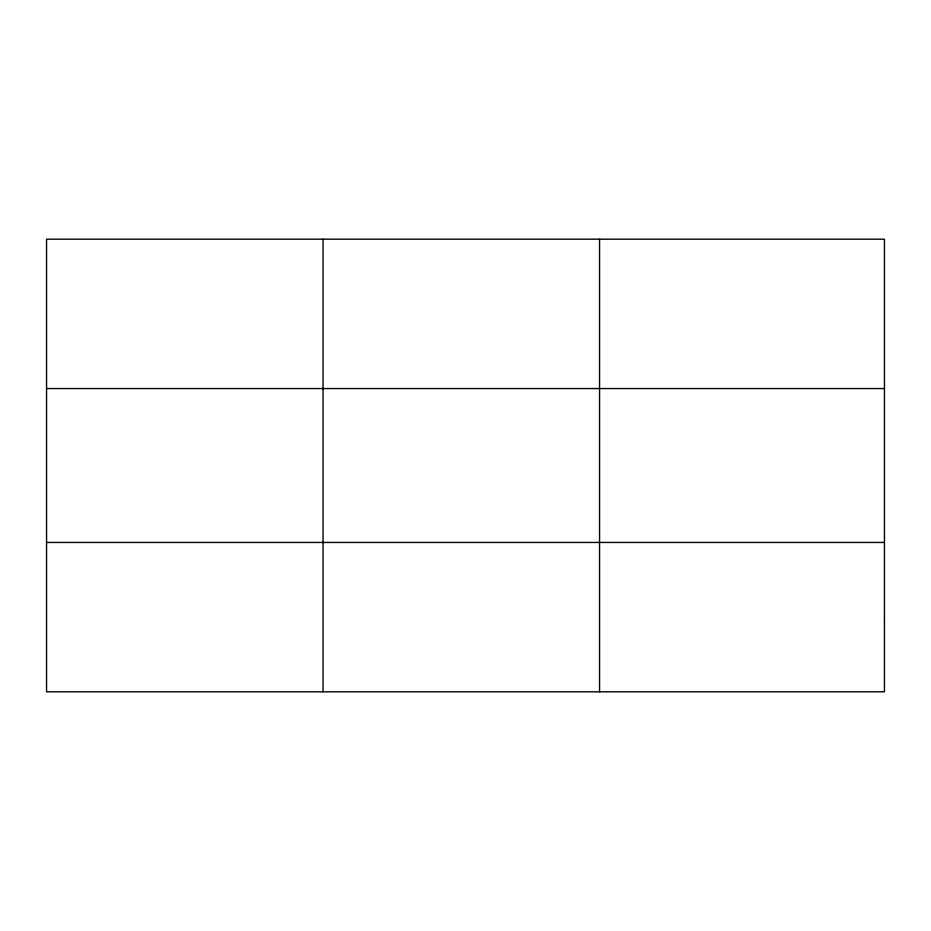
<?xml version="1.0" encoding="UTF-8"?>
<svg xmlns="http://www.w3.org/2000/svg" width="931" height="931" viewBox="0 0 931 931"><rect width="100%" height="100%" fill="white"/><g stroke="black" fill="none" stroke-linecap="round" stroke-linejoin="round"><path stroke-width="1.4" d="M323.057 691.814L323.057 239.186M599.564 691.814L599.564 239.186M46.55 388.553L884.45 388.553M46.55 542.447L884.45 542.447M884.45 617.137L884.45 691.814L46.55 691.814L46.55 239.186L884.45 239.186L884.45 617.137"/></g></svg>
